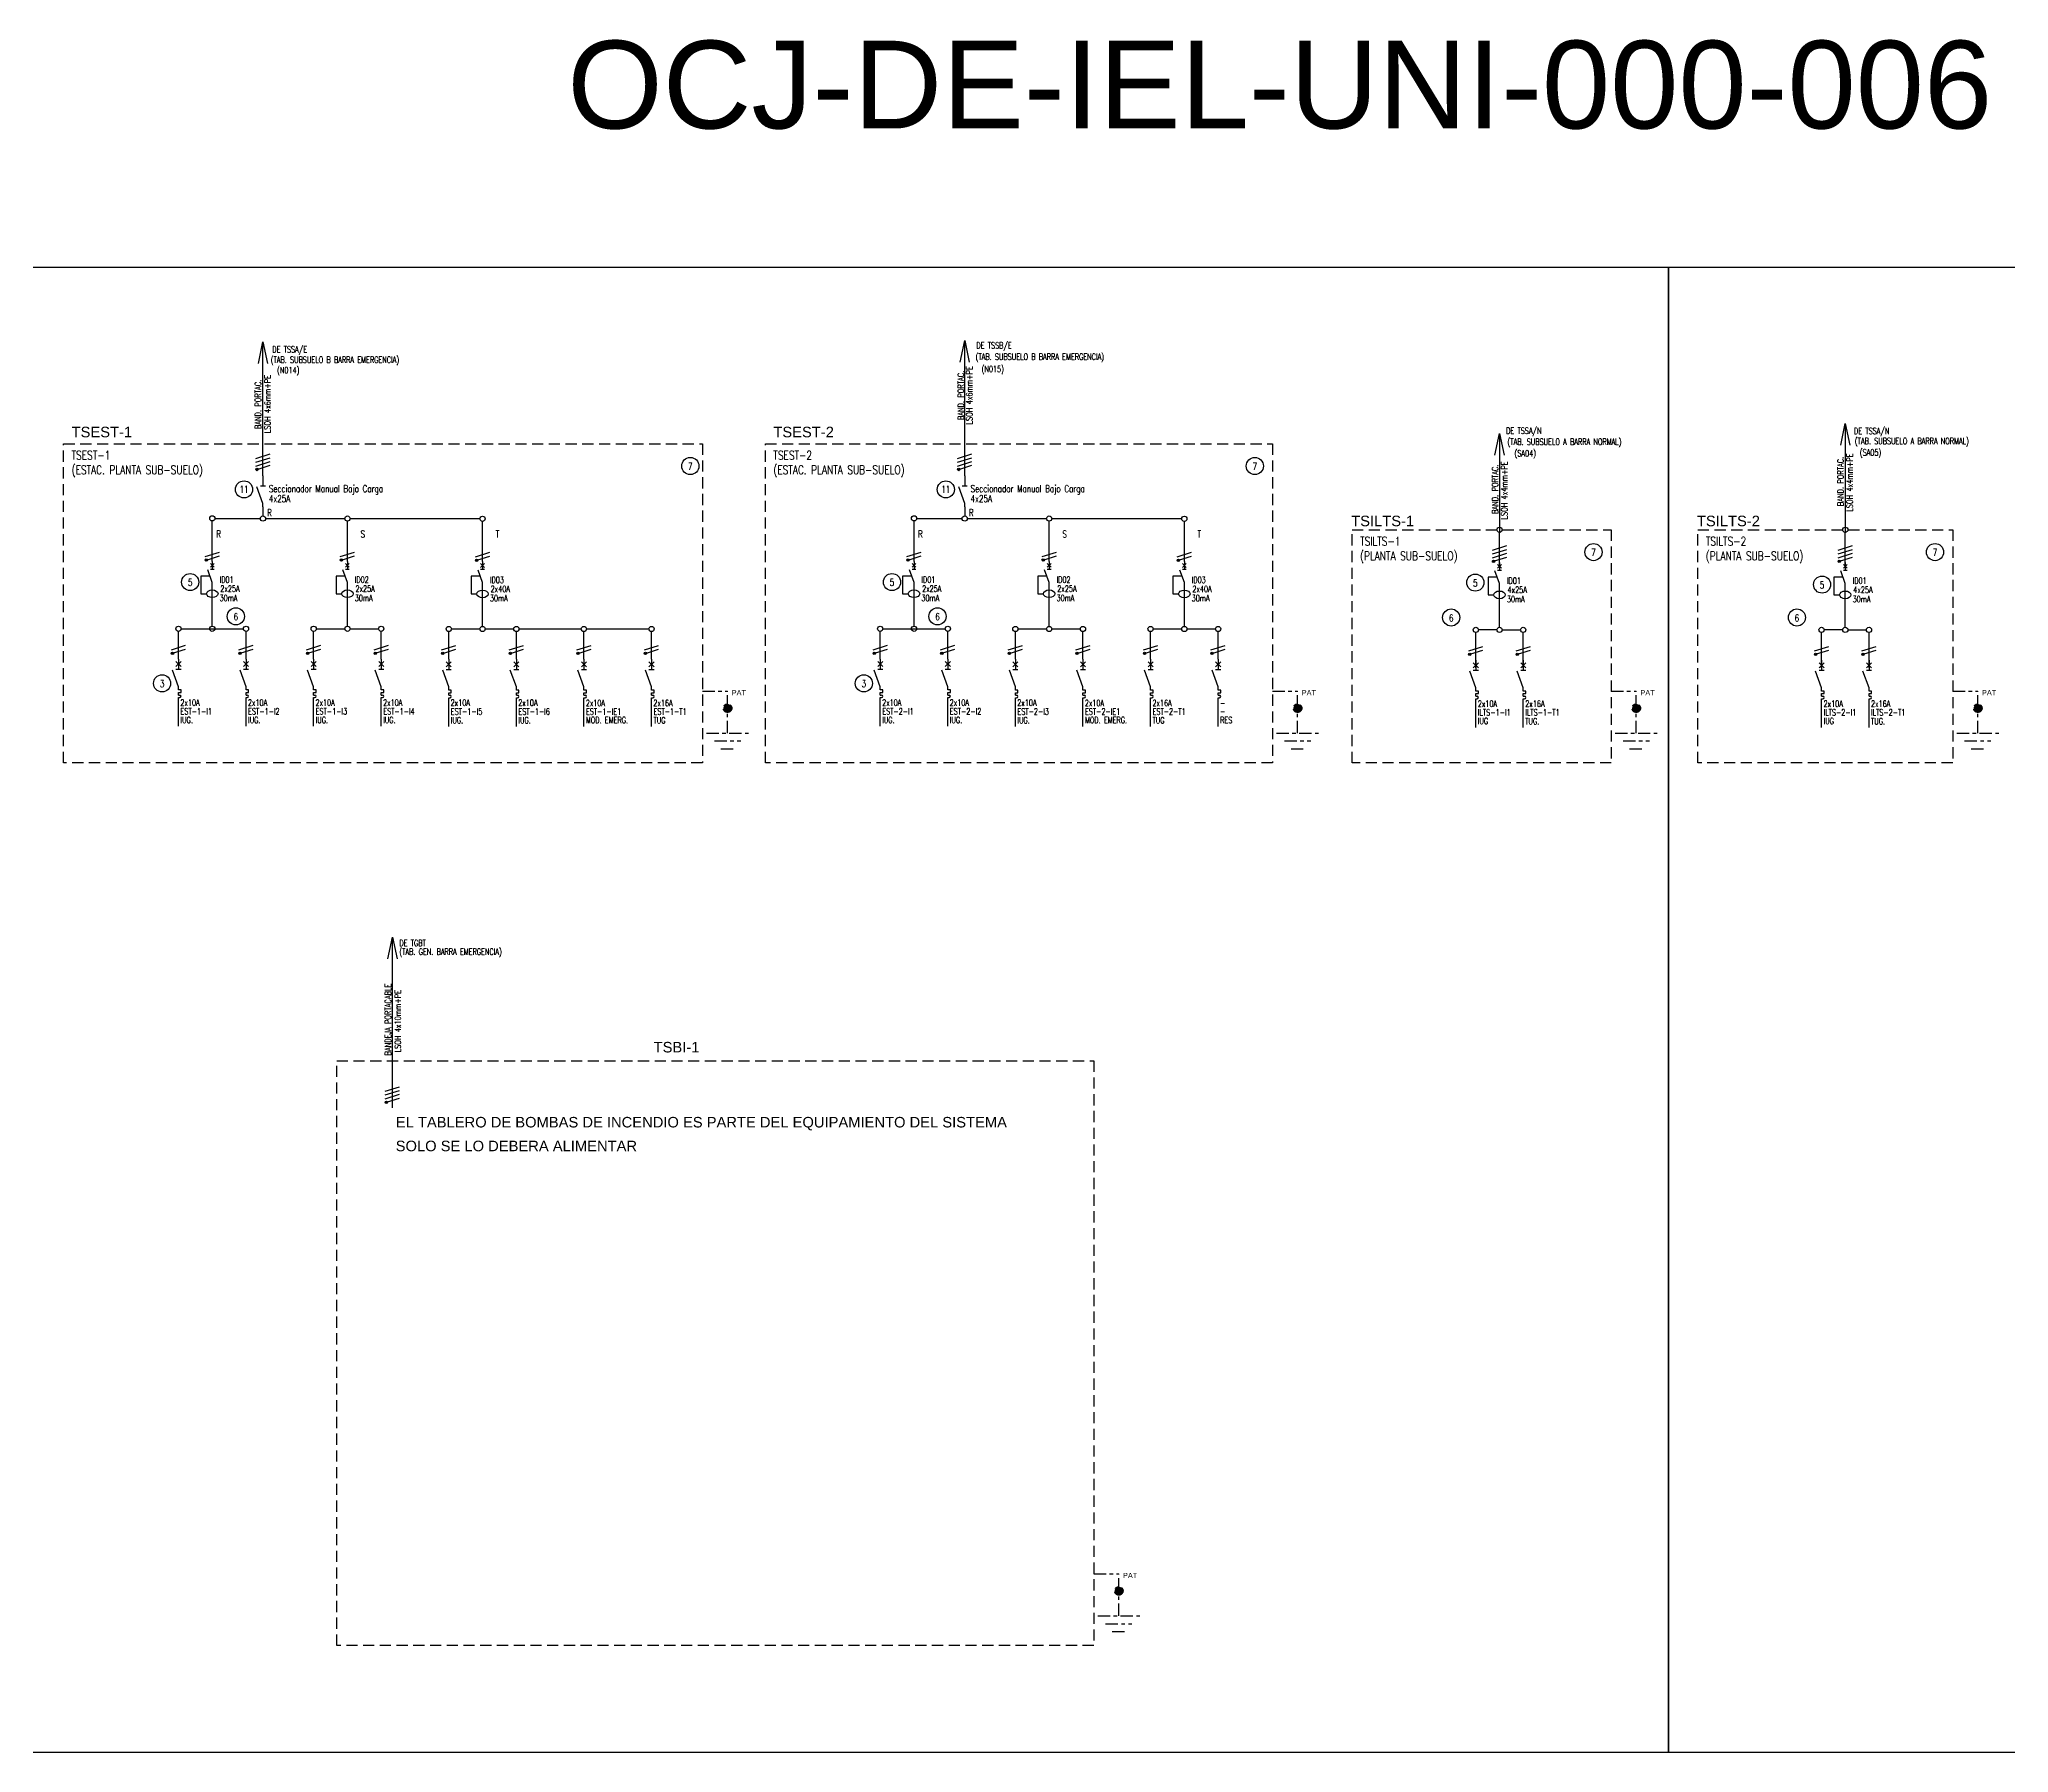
# Model space of a CAD drawing. Extents: x 2998 to 3854, y 1175 to 1727.
# Drawn here: x 3668.9 to 3725, y 1257.4 to 1306.2 of the extents above; entities that cross this region are included whole.
import ezdxf
from ezdxf.enums import TextEntityAlignment as Align

# ---------------------------------------------------------------- set-up
doc = ezdxf.new("R2010")
doc.units = 0
doc.linetypes.add('OCJ-ESQUEMAS UNIFILARES-CORREGIDOS IDO-REV.br$0$DASHED', pattern=[19.05, 12.7, -6.35])
doc.linetypes.add('OCJ-ESQUEMAS UNIFILARES-CORREGIDOS IDO-REV.br$0$EJE_5', pattern=[7.1, 5, -1, 0.1, -1])
for name, color, linetype in [('OCJ-ESQUEMAS UNIFILARES-CORREGIDOS IDO-REV.br$0$00-IE-CABLES', 10, 'Continuous'), ('OCJ-ESQUEMAS UNIFILARES-CORREGIDOS IDO-REV.br$0$01-ELE-APARATOS', 170, 'Continuous'), ('OCJ-ESQUEMAS UNIFILARES-CORREGIDOS IDO-REV.br$0$ELECTRIC', 4, 'Continuous'), ('OCJ-ESQUEMAS UNIFILARES-CORREGIDOS IDO-REV.br$0$NOMBRE DE PLANOS', 6, 'Continuous'), ('OCJ-ESQUEMAS UNIFILARES-CORREGIDOS IDO-REV.br$0$PAT', 80, 'Continuous'), ('OCJ-ESQUEMAS UNIFILARES-CORREGIDOS IDO-REV.br$0$TEXTO', 7, 'Continuous')]:
    doc.layers.add(name, color=color, linetype=linetype)
doc.styles.add('OCJ-ESQUEMAS UNIFILARES-CORREGIDOS IDO-REV.br$0$ARIAL', font='arial.ttf', dxfattribs={"height": 0.2})
doc.styles.add('OCJ-ESQUEMAS UNIFILARES-CORREGIDOS IDO-REV.br$0$Electricidad', font='ROMANS.SHX', dxfattribs={"width": 0.75, "height": 0.175})
doc.styles.add('OCJ-ESQUEMAS UNIFILARES-CORREGIDOS IDO-REV.br$0$Standard', font='arial.ttf')

# ---------------------------------------------------------------- blocks, each defined once
blk = doc.blocks.new('OCJ-ESQUEMAS UNIFILARES-CORREGIDOS IDO-REV.br$0$Unif-Interruptor-Term')
for p, q in [((0, -1.013), (0.045, -1.013)), ((0, -1.103), (0.045, -1.103))]:
    blk.add_line(p, q)
for points in [[(-0.09, 0.177), (0.09, -0.003)], [(-0.09, -0.003), (0.09, 0.177)], [(0, 0.267), (0, -0.093)], [(0, -0.72), (-0.215, -0.128)], [(-0.09, -0.093), (0.09, -0.093)], [(0, -0.833), (0, -0.72)], [(0, -0.923), (0.09, -0.923), (0.09, -0.833), (0, -0.833)], [(0, -1.013), (0, -0.923)], [(0, -1.215), (0, -1.103)]]:
    blk.add_lwpolyline(points)
blk.add_arc((0.045, -1.058), 0.045, 270, 90)
blk = doc.blocks.new('OCJ-ESQUEMAS UNIFILARES-CORREGIDOS IDO-REV.br$0$Unif-Interruptor-Dif')
for points in [[(-0.068, 0.11), (0.068, -0.025)], [(-0.068, -0.025), (0.068, 0.11)], [(0, 0.177), (0, -0.093)], [(-0.081, -0.343), (-0.405, -0.343), (-0.405, -0.97), (-0.202, -0.97)], [(0, -0.565), (-0.162, -0.121)], [(-0.068, -0.093), (0.068, -0.093)], [(0, -1.308), (0, -0.565)]]:
    blk.add_lwpolyline(points)
blk.add_ellipse((0, -0.97), major_axis=(0.203, 0), ratio=0.670814)
blk = doc.blocks.new('OCJ-ESQUEMAS UNIFILARES-CORREGIDOS IDO-REV.br$0$A$C7AFF483F')
for points in [[(0, 0.09), (-0.172, 0.564)], [(-0.072, 0.592), (0.072, 0.592)], [(0, 0.88), (0, 0.592)], [(0, 0), (0, 0.09)]]:
    blk.add_lwpolyline(points)

msp = doc.modelspace()

# ---------------------------------------------------------------- hatches: boundary and pattern name
at = {"layer": 'OCJ-ESQUEMAS UNIFILARES-CORREGIDOS IDO-REV.br$0$00-IE-CABLES'}
for points in [[(3675.084, 1293.96, 1), (3675.138, 1294, 1)], [(3695.058, 1293.96, 1), (3695.113, 1294, 1)], [(3673.641, 1291.382, 1), (3673.696, 1291.421, 1)], [(3677.488, 1291.382, 1), (3677.542, 1291.421, 1)], [(3681.335, 1291.376, 1), (3681.389, 1291.416, 1)], [(3693.616, 1291.382, 1), (3693.67, 1291.421, 1)], [(3697.462, 1291.382, 1), (3697.517, 1291.421, 1)], [(3701.309, 1291.376, 1), (3701.364, 1291.416, 1)], [(3710.281, 1291.349, 1), (3710.336, 1291.389, 1)], [(3720.122, 1291.349, 1), (3720.177, 1291.389, 1)], [(3672.679, 1288.729, 1), (3672.734, 1288.769, 1)], [(3674.603, 1288.729, 1), (3674.657, 1288.769, 1)], [(3676.526, 1288.729, 1), (3676.581, 1288.769, 1)], [(3678.449, 1288.729, 1), (3678.504, 1288.769, 1)], [(3680.373, 1288.724, 1), (3680.427, 1288.764, 1)], [(3682.296, 1288.724, 1), (3682.351, 1288.764, 1)], [(3684.22, 1288.724, 1), (3684.274, 1288.764, 1)], [(3686.143, 1288.724, 1), (3686.198, 1288.764, 1)], [(3692.654, 1288.729, 1), (3692.708, 1288.769, 1)], [(3694.577, 1288.729, 1), (3694.632, 1288.769, 1)], [(3696.501, 1288.724, 1), (3696.555, 1288.764, 1)], [(3698.424, 1288.724, 1), (3698.479, 1288.764, 1)], [(3700.348, 1288.724, 1), (3700.402, 1288.764, 1)], [(3702.271, 1288.724, 1), (3702.326, 1288.764, 1)], [(3709.606, 1288.697, 1), (3709.661, 1288.737, 1)], [(3710.956, 1288.697, 1), (3711.011, 1288.737, 1)], [(3719.447, 1288.697, 1), (3719.502, 1288.737, 1)], [(3720.797, 1288.697, 1), (3720.852, 1288.737, 1)], [(3678.768, 1275.945, 1), (3678.823, 1275.985, 1)]]:
    msp.add_hatch(color=256, dxfattribs=at).paths.add_polyline_path(points)
at = {"layer": 'OCJ-ESQUEMAS UNIFILARES-CORREGIDOS IDO-REV.br$0$PAT', "linetype": 'OCJ-ESQUEMAS UNIFILARES-CORREGIDOS IDO-REV.br$0$EJE_5', "ltscale": 0.07}
h = msp.add_hatch(color=256, dxfattribs=at)
h.paths.add_polyline_path([(3688.626, 1287.184), (3688.386, 1287.184, -1)])
h.paths.add_polyline_path([(3688.386, 1287.184), (3688.506, 1287.184), (3688.506, 1287.064, -0.414214)])
h.paths.add_polyline_path([(3688.506, 1287.184), (3688.626, 1287.184, -0.414214), (3688.506, 1287.064)])
h = msp.add_hatch(color=256, dxfattribs=at)
h.paths.add_polyline_path([(3704.851, 1287.184), (3704.611, 1287.184, -1)])
h.paths.add_polyline_path([(3704.611, 1287.184), (3704.731, 1287.184), (3704.731, 1287.064, -0.414214)])
h.paths.add_polyline_path([(3704.731, 1287.184), (3704.851, 1287.184, -0.414214), (3704.731, 1287.064)])
h = msp.add_hatch(color=256, dxfattribs=at)
h.paths.add_polyline_path([(3714.491, 1287.184), (3714.251, 1287.184, -1)])
h.paths.add_polyline_path([(3714.251, 1287.184), (3714.371, 1287.184), (3714.371, 1287.064, -0.414214)])
h.paths.add_polyline_path([(3714.371, 1287.184), (3714.491, 1287.184, -0.414214), (3714.371, 1287.064)])
h = msp.add_hatch(color=256, dxfattribs=at)
h.paths.add_polyline_path([(3724.213, 1287.184), (3723.973, 1287.184, -1)])
h.paths.add_polyline_path([(3723.973, 1287.184), (3724.093, 1287.184), (3724.093, 1287.064, -0.414214)])
h.paths.add_polyline_path([(3724.093, 1287.184), (3724.213, 1287.184, -0.414214), (3724.093, 1287.064)])
h = msp.add_hatch(color=256, dxfattribs=at)
h.paths.add_polyline_path([(3699.763, 1262.051), (3699.523, 1262.051, -1)])
h.paths.add_polyline_path([(3699.523, 1262.051), (3699.643, 1262.051), (3699.643, 1261.931, -0.414214)])
h.paths.add_polyline_path([(3699.643, 1262.051), (3699.763, 1262.051, -0.414214), (3699.643, 1261.931)])

# ---------------------------------------------------------------- linework, layer by layer
at = {"layer": 'OCJ-ESQUEMAS UNIFILARES-CORREGIDOS IDO-REV.br$0$00-IE-CABLES'}
for p, q in [((3675.282, 1293.798), (3675.282, 1297.616)), ((3695.257, 1293.798), (3695.257, 1297.653)), ((3710.48, 1295.005), (3710.48, 1292.175)), ((3720.321, 1295.291), (3720.321, 1292.175)), ((3673.914, 1292.588), (3675.208, 1292.588)), ((3675.282, 1292.918), (3675.282, 1292.657)), ((3675.356, 1292.582), (3677.612, 1292.582)), ((3677.76, 1292.582), (3681.459, 1292.581)), ((3693.888, 1292.588), (3695.183, 1292.588)), ((3695.257, 1292.918), (3695.257, 1292.657)), ((3695.331, 1292.582), (3697.587, 1292.582)), ((3697.735, 1292.582), (3701.434, 1292.581)), ((3673.84, 1291.361), (3673.84, 1292.514)), ((3677.686, 1291.361), (3677.686, 1292.508)), ((3681.533, 1291.356), (3681.533, 1292.503)), ((3693.814, 1291.361), (3693.814, 1292.514)), ((3697.661, 1291.361), (3697.661, 1292.508)), ((3701.508, 1291.356), (3701.508, 1292.503)), ((3710.48, 1291.187), (3710.48, 1292.189)), ((3720.321, 1291.187), (3720.321, 1292.189)), ((3673.84, 1289.519), (3673.84, 1290.321)), ((3677.686, 1289.519), (3677.686, 1290.321)), ((3681.533, 1289.514), (3681.533, 1290.316)), ((3693.814, 1289.519), (3693.814, 1290.321)), ((3697.661, 1289.519), (3697.661, 1290.321)), ((3701.508, 1289.514), (3701.508, 1290.316)), ((3710.48, 1289.486), (3710.48, 1290.288)), ((3720.321, 1289.486), (3720.321, 1290.288)), ((3672.878, 1288.583), (3672.878, 1289.371)), ((3672.952, 1289.445), (3674.727, 1289.445)), ((3674.801, 1288.583), (3674.801, 1289.371)), ((3676.725, 1288.583), (3676.725, 1289.371)), ((3676.799, 1289.445), (3677.612, 1289.445)), ((3677.76, 1289.445), (3678.574, 1289.445)), ((3678.648, 1288.583), (3678.648, 1289.371)), ((3680.571, 1288.578), (3680.571, 1289.366)), ((3680.646, 1289.44), (3681.459, 1289.44)), ((3681.607, 1289.44), (3682.421, 1289.44)), ((3682.495, 1288.578), (3682.495, 1289.366)), ((3682.569, 1289.44), (3684.344, 1289.44)), ((3684.418, 1288.578), (3684.418, 1289.366)), ((3684.492, 1289.44), (3686.268, 1289.44)), ((3686.342, 1288.578), (3686.342, 1289.366)), ((3692.852, 1288.583), (3692.852, 1289.371)), ((3692.927, 1289.445), (3694.702, 1289.445)), ((3694.776, 1288.583), (3694.776, 1289.371)), ((3696.699, 1288.578), (3696.699, 1289.366)), ((3696.773, 1289.44), (3697.587, 1289.44)), ((3697.735, 1289.44), (3698.549, 1289.44)), ((3698.623, 1288.578), (3698.623, 1289.366)), ((3700.546, 1288.578), (3700.546, 1289.366)), ((3700.62, 1289.44), (3701.434, 1289.44)), ((3701.582, 1289.44), (3702.395, 1289.44)), ((3702.47, 1288.578), (3702.47, 1289.366)), ((3709.805, 1288.336), (3709.805, 1289.338)), ((3710.405, 1289.412), (3709.879, 1289.412)), ((3710.554, 1289.412), (3711.08, 1289.412)), ((3711.155, 1288.336), (3711.155, 1289.338)), ((3719.646, 1288.336), (3719.646, 1289.338)), ((3720.247, 1289.412), (3719.72, 1289.412)), ((3720.395, 1289.412), (3720.922, 1289.412)), ((3720.996, 1288.336), (3720.996, 1289.338)), ((3672.878, 1286.668), (3672.878, 1287.47)), ((3674.801, 1286.668), (3674.801, 1287.47)), ((3676.725, 1286.668), (3676.725, 1287.47)), ((3678.648, 1286.668), (3678.648, 1287.47)), ((3680.571, 1286.663), (3680.571, 1287.465)), ((3682.495, 1286.663), (3682.495, 1287.465)), ((3684.418, 1286.663), (3684.418, 1287.465)), ((3686.342, 1286.663), (3686.342, 1287.465)), ((3692.852, 1286.668), (3692.852, 1287.47)), ((3694.776, 1286.668), (3694.776, 1287.47)), ((3696.699, 1286.663), (3696.699, 1287.465)), ((3698.623, 1286.663), (3698.623, 1287.465)), ((3700.546, 1286.663), (3700.546, 1287.465)), ((3702.47, 1286.663), (3702.47, 1287.465)), ((3709.805, 1286.636), (3709.805, 1287.438)), ((3711.155, 1286.636), (3711.155, 1287.438)), ((3719.646, 1286.636), (3719.646, 1287.438)), ((3720.996, 1286.636), (3720.996, 1287.438)), ((3678.967, 1275.805), (3678.967, 1280.662))]:
    msp.add_line(p, q, dxfattribs=at)
for points in [[(3675.151, 1296.998), (3675.282, 1297.616), (3675.413, 1296.998)], [(3695.126, 1297.035), (3695.257, 1297.653), (3695.388, 1297.035)], [(3710.349, 1294.387), (3710.48, 1295.005), (3710.61, 1294.387)], [(3720.19, 1294.673), (3720.321, 1295.291), (3720.451, 1294.673)], [(3675.079, 1294.294), (3675.486, 1294.423)], [(3675.079, 1294.186), (3675.486, 1294.315)], [(3695.053, 1294.294), (3695.46, 1294.423)], [(3695.053, 1294.186), (3695.46, 1294.315)], [(3675.079, 1294.078), (3675.486, 1294.207)], [(3675.143, 1293.99), (3675.486, 1294.099)], [(3695.053, 1294.078), (3695.46, 1294.207)], [(3695.118, 1293.99), (3695.46, 1294.099)], [(3673.636, 1291.499), (3674.043, 1291.628)], [(3673.7, 1291.412), (3674.043, 1291.52)], [(3677.483, 1291.499), (3677.89, 1291.628)], [(3677.547, 1291.412), (3677.89, 1291.52)], [(3681.33, 1291.494), (3681.737, 1291.623)], [(3681.394, 1291.406), (3681.737, 1291.515)], [(3693.611, 1291.499), (3694.018, 1291.628)], [(3693.675, 1291.412), (3694.018, 1291.52)], [(3697.458, 1291.499), (3697.865, 1291.628)], [(3697.522, 1291.412), (3697.865, 1291.52)], [(3701.304, 1291.494), (3701.711, 1291.623)], [(3701.369, 1291.406), (3701.711, 1291.515)], [(3710.276, 1291.683), (3710.683, 1291.812)], [(3710.276, 1291.575), (3710.683, 1291.704)], [(3710.276, 1291.467), (3710.683, 1291.596)], [(3710.34, 1291.379), (3710.683, 1291.488)], [(3720.117, 1291.683), (3720.524, 1291.812)], [(3720.117, 1291.575), (3720.524, 1291.704)], [(3720.117, 1291.467), (3720.524, 1291.596)], [(3720.181, 1291.379), (3720.524, 1291.488)], [(3672.674, 1288.847), (3673.081, 1288.976)], [(3672.739, 1288.759), (3673.081, 1288.868)], [(3674.598, 1288.847), (3675.005, 1288.976)], [(3674.662, 1288.759), (3675.005, 1288.868)], [(3676.521, 1288.847), (3676.928, 1288.976)], [(3676.586, 1288.759), (3676.928, 1288.868)], [(3678.445, 1288.847), (3678.852, 1288.976)], [(3678.509, 1288.759), (3678.852, 1288.868)], [(3680.368, 1288.842), (3680.775, 1288.971)], [(3680.432, 1288.754), (3680.775, 1288.863)], [(3682.291, 1288.842), (3682.698, 1288.971)], [(3682.356, 1288.754), (3682.698, 1288.863)], [(3684.215, 1288.842), (3684.622, 1288.971)], [(3684.279, 1288.754), (3684.622, 1288.863)], [(3686.138, 1288.842), (3686.545, 1288.971)], [(3686.203, 1288.754), (3686.545, 1288.863)], [(3692.649, 1288.847), (3693.056, 1288.976)], [(3692.713, 1288.759), (3693.056, 1288.868)], [(3694.572, 1288.847), (3694.979, 1288.976)], [(3694.637, 1288.759), (3694.979, 1288.868)], [(3696.496, 1288.842), (3696.903, 1288.971)], [(3696.56, 1288.754), (3696.903, 1288.863)], [(3698.419, 1288.842), (3698.826, 1288.971)], [(3698.484, 1288.754), (3698.826, 1288.863)], [(3700.343, 1288.842), (3700.75, 1288.971)], [(3700.407, 1288.754), (3700.75, 1288.863)], [(3702.266, 1288.842), (3702.673, 1288.971)], [(3702.33, 1288.754), (3702.673, 1288.863)], [(3709.601, 1288.815), (3710.008, 1288.943)], [(3709.665, 1288.727), (3710.008, 1288.835)], [(3710.951, 1288.815), (3711.358, 1288.943)], [(3711.015, 1288.727), (3711.358, 1288.835)], [(3719.442, 1288.815), (3719.849, 1288.943)], [(3719.506, 1288.727), (3719.849, 1288.835)], [(3720.792, 1288.815), (3721.199, 1288.943)], [(3720.856, 1288.727), (3721.199, 1288.835)], [(3678.836, 1280.044), (3678.967, 1280.662), (3679.098, 1280.044)], [(3678.763, 1276.279), (3679.17, 1276.407)], [(3678.763, 1276.171), (3679.17, 1276.299)], [(3678.763, 1276.063), (3679.17, 1276.191)], [(3678.828, 1275.975), (3679.17, 1276.083)]]:
    msp.add_lwpolyline(points, dxfattribs=at)
for centre, radius in [((3675.111, 1293.98), 0.0338), ((3695.086, 1293.98), 0.0338), ((3673.84, 1292.588), 0.0741), ((3675.282, 1292.582), 0.0741), ((3677.686, 1292.582), 0.0741), ((3681.533, 1292.577), 0.0741), ((3693.814, 1292.588), 0.0741), ((3695.257, 1292.582), 0.0741), ((3697.661, 1292.582), 0.0741), ((3701.508, 1292.577), 0.0741), ((3673.668, 1291.401), 0.0338), ((3677.515, 1291.401), 0.0338), ((3681.362, 1291.396), 0.0338), ((3693.643, 1291.401), 0.0338), ((3697.49, 1291.401), 0.0338), ((3701.337, 1291.396), 0.0338), ((3710.308, 1291.369), 0.0338), ((3720.149, 1291.369), 0.0338), ((3672.878, 1289.445), 0.0741), ((3672.878, 1289.445), 0.0741), ((3673.84, 1289.445), 0.0741), ((3673.84, 1289.445), 0.0741), ((3674.801, 1289.445), 0.0741), ((3676.725, 1289.445), 0.0741), ((3677.686, 1289.445), 0.0741), ((3678.648, 1289.445), 0.0741), ((3680.571, 1289.44), 0.0741), ((3681.533, 1289.44), 0.0741), ((3682.495, 1289.44), 0.0741), ((3684.418, 1289.44), 0.0741), ((3686.342, 1289.44), 0.0741), ((3692.852, 1289.445), 0.0741), ((3692.852, 1289.445), 0.0741), ((3693.814, 1289.445), 0.0741), ((3693.814, 1289.445), 0.0741), ((3694.776, 1289.445), 0.0741), ((3696.699, 1289.44), 0.0741), ((3697.661, 1289.44), 0.0741), ((3698.623, 1289.44), 0.0741), ((3700.546, 1289.44), 0.0741), ((3701.508, 1289.44), 0.0741), ((3702.47, 1289.44), 0.0741), ((3709.805, 1289.412), 0.0741), ((3710.48, 1289.412), 0.0741), ((3711.155, 1289.412), 0.0741), ((3719.646, 1289.412), 0.0741), ((3720.321, 1289.412), 0.0741), ((3720.996, 1289.412), 0.0741), ((3672.707, 1288.749), 0.0338), ((3674.63, 1288.749), 0.0338), ((3676.553, 1288.749), 0.0338), ((3678.477, 1288.749), 0.0338), ((3680.4, 1288.744), 0.0338), ((3682.324, 1288.744), 0.0338), ((3684.247, 1288.744), 0.0338), ((3686.17, 1288.744), 0.0338), ((3692.681, 1288.749), 0.0338), ((3694.605, 1288.749), 0.0338), ((3696.528, 1288.744), 0.0338), ((3698.451, 1288.744), 0.0338), ((3700.375, 1288.744), 0.0338), ((3702.298, 1288.744), 0.0338), ((3709.633, 1288.717), 0.0338), ((3710.983, 1288.717), 0.0338), ((3719.474, 1288.717), 0.0338), ((3720.824, 1288.717), 0.0338), ((3678.795, 1275.965), 0.0338)]:
    msp.add_circle(centre, radius, dxfattribs=at)
at = {"layer": 'OCJ-ESQUEMAS UNIFILARES-CORREGIDOS IDO-REV.br$0$ELECTRIC', "linetype": 'OCJ-ESQUEMAS UNIFILARES-CORREGIDOS IDO-REV.br$0$DASHED', "ltscale": 0.025}
for points in [[(3669.607, 1294.713), (3687.792, 1294.713), (3687.792, 1285.628), (3669.607, 1285.628)], [(3689.582, 1294.713), (3704.017, 1294.713), (3704.017, 1285.628), (3689.582, 1285.628)], [(3706.282, 1292.263), (3713.657, 1292.263), (3713.657, 1285.628), (3706.282, 1285.628)], [(3716.123, 1292.263), (3723.379, 1292.263), (3723.379, 1285.628), (3716.123, 1285.628)], [(3677.383, 1277.145), (3698.929, 1277.145), (3698.929, 1260.495), (3677.383, 1260.495)]]:
    msp.add_lwpolyline(points, close=True, dxfattribs=at)
at = {"layer": 'OCJ-ESQUEMAS UNIFILARES-CORREGIDOS IDO-REV.br$0$NOMBRE DE PLANOS'}
for points in [[(3668.23, 1299.742), (3715.287, 1299.742), (3715.287, 1257.446), (3668.23, 1257.446)], [(3715.287, 1299.742), (3762.344, 1299.742), (3762.344, 1257.446), (3715.287, 1257.446)]]:
    msp.add_lwpolyline(points, close=True, dxfattribs=at)
at = {"layer": 'OCJ-ESQUEMAS UNIFILARES-CORREGIDOS IDO-REV.br$0$PAT', "linetype": 'OCJ-ESQUEMAS UNIFILARES-CORREGIDOS IDO-REV.br$0$EJE_5', "ltscale": 0.07}
for p, q in [((3687.792, 1287.671), (3688.506, 1287.671)), ((3688.506, 1287.201), (3688.506, 1287.671)), ((3704.017, 1287.671), (3704.731, 1287.671)), ((3704.731, 1287.201), (3704.731, 1287.671)), ((3713.657, 1287.671), (3714.371, 1287.671)), ((3714.371, 1287.201), (3714.371, 1287.671)), ((3723.379, 1287.671), (3724.093, 1287.671)), ((3724.093, 1287.201), (3724.093, 1287.671)), ((3688.506, 1286.476), (3688.506, 1287.184)), ((3704.731, 1286.476), (3704.731, 1287.184)), ((3714.371, 1286.476), (3714.371, 1287.184)), ((3724.093, 1286.476), (3724.093, 1287.184)), ((3687.906, 1286.476), (3689.106, 1286.476)), ((3704.131, 1286.476), (3705.331, 1286.476)), ((3713.771, 1286.476), (3714.971, 1286.476)), ((3723.493, 1286.476), (3724.693, 1286.476)), ((3688.131, 1286.251), (3688.881, 1286.251)), ((3688.318, 1286.026), (3688.693, 1286.026)), ((3704.356, 1286.251), (3705.106, 1286.251)), ((3704.544, 1286.026), (3704.919, 1286.026)), ((3713.996, 1286.251), (3714.746, 1286.251)), ((3714.183, 1286.026), (3714.558, 1286.026)), ((3723.718, 1286.251), (3724.468, 1286.251)), ((3723.906, 1286.026), (3724.281, 1286.026)), ((3698.929, 1262.537), (3699.643, 1262.537)), ((3699.643, 1262.067), (3699.643, 1262.537)), ((3699.643, 1261.342), (3699.643, 1262.051)), ((3699.043, 1261.342), (3700.243, 1261.342)), ((3699.268, 1261.117), (3700.018, 1261.117)), ((3699.456, 1260.892), (3699.831, 1260.892))]:
    msp.add_line(p, q, dxfattribs=at)
for centre in [(3688.506, 1287.184), (3688.506, 1287.184), (3704.731, 1287.184), (3704.731, 1287.184), (3714.371, 1287.184), (3714.371, 1287.184), (3724.093, 1287.184), (3724.093, 1287.184), (3699.643, 1262.051), (3699.643, 1262.051)]:
    msp.add_circle(centre, 0.12, dxfattribs=at)
at = {"layer": 'OCJ-ESQUEMAS UNIFILARES-CORREGIDOS IDO-REV.br$0$TEXTO'}
for centre, radius in [((3687.446, 1294.079), 0.244), ((3703.514, 1294.079), 0.244), ((3674.744, 1293.413), 0.244), ((3694.719, 1293.413), 0.244), ((3710.48, 1292.263), 0.0741), ((3720.321, 1292.263), 0.0741), ((3713.153, 1291.628), 0.244), ((3722.876, 1291.628), 0.244), ((3673.211, 1290.774), 0.244), ((3693.186, 1290.774), 0.244), ((3709.79, 1290.76), 0.244), ((3719.66, 1290.703), 0.244), ((3674.509, 1289.798), 0.244), ((3694.483, 1289.798), 0.244), ((3709.103, 1289.765), 0.244), ((3718.944, 1289.765), 0.244), ((3672.411, 1287.89), 0.244), ((3692.386, 1287.89), 0.244)]:
    msp.add_circle(centre, radius, dxfattribs=at)

# ---------------------------------------------------------------- block references
at = {"layer": 'OCJ-ESQUEMAS UNIFILARES-CORREGIDOS IDO-REV.br$0$01-ELE-APARATOS'}
for p in [(3675.282, 1292.918), (3695.257, 1292.918)]:
    msp.add_blockref('OCJ-ESQUEMAS UNIFILARES-CORREGIDOS IDO-REV.br$0$A$C7AFF483F', p, dxfattribs=at)
at = {"layer": 'OCJ-ESQUEMAS UNIFILARES-CORREGIDOS IDO-REV.br$0$01-ELE-APARATOS', "xscale": 0.7999999999999545, "yscale": 0.7999999999999545, "zscale": 0.7999999999999545}
for name, p in [('OCJ-ESQUEMAS UNIFILARES-CORREGIDOS IDO-REV.br$0$Unif-Interruptor-Dif', (3673.84, 1291.219)), ('OCJ-ESQUEMAS UNIFILARES-CORREGIDOS IDO-REV.br$0$Unif-Interruptor-Dif', (3677.686, 1291.219)), ('OCJ-ESQUEMAS UNIFILARES-CORREGIDOS IDO-REV.br$0$Unif-Interruptor-Dif', (3681.533, 1291.214)), ('OCJ-ESQUEMAS UNIFILARES-CORREGIDOS IDO-REV.br$0$Unif-Interruptor-Dif', (3693.814, 1291.219)), ('OCJ-ESQUEMAS UNIFILARES-CORREGIDOS IDO-REV.br$0$Unif-Interruptor-Dif', (3697.661, 1291.219)), ('OCJ-ESQUEMAS UNIFILARES-CORREGIDOS IDO-REV.br$0$Unif-Interruptor-Dif', (3701.508, 1291.214)), ('OCJ-ESQUEMAS UNIFILARES-CORREGIDOS IDO-REV.br$0$Unif-Interruptor-Dif', (3710.48, 1291.187)), ('OCJ-ESQUEMAS UNIFILARES-CORREGIDOS IDO-REV.br$0$Unif-Interruptor-Dif', (3720.321, 1291.187)), ('OCJ-ESQUEMAS UNIFILARES-CORREGIDOS IDO-REV.br$0$Unif-Interruptor-Term', (3672.878, 1288.369)), ('OCJ-ESQUEMAS UNIFILARES-CORREGIDOS IDO-REV.br$0$Unif-Interruptor-Term', (3674.801, 1288.369)), ('OCJ-ESQUEMAS UNIFILARES-CORREGIDOS IDO-REV.br$0$Unif-Interruptor-Term', (3676.725, 1288.369)), ('OCJ-ESQUEMAS UNIFILARES-CORREGIDOS IDO-REV.br$0$Unif-Interruptor-Term', (3678.648, 1288.369)), ('OCJ-ESQUEMAS UNIFILARES-CORREGIDOS IDO-REV.br$0$Unif-Interruptor-Term', (3680.571, 1288.364)), ('OCJ-ESQUEMAS UNIFILARES-CORREGIDOS IDO-REV.br$0$Unif-Interruptor-Term', (3682.495, 1288.364)), ('OCJ-ESQUEMAS UNIFILARES-CORREGIDOS IDO-REV.br$0$Unif-Interruptor-Term', (3684.418, 1288.364)), ('OCJ-ESQUEMAS UNIFILARES-CORREGIDOS IDO-REV.br$0$Unif-Interruptor-Term', (3686.342, 1288.364)), ('OCJ-ESQUEMAS UNIFILARES-CORREGIDOS IDO-REV.br$0$Unif-Interruptor-Term', (3692.852, 1288.369)), ('OCJ-ESQUEMAS UNIFILARES-CORREGIDOS IDO-REV.br$0$Unif-Interruptor-Term', (3694.776, 1288.369)), ('OCJ-ESQUEMAS UNIFILARES-CORREGIDOS IDO-REV.br$0$Unif-Interruptor-Term', (3696.699, 1288.364)), ('OCJ-ESQUEMAS UNIFILARES-CORREGIDOS IDO-REV.br$0$Unif-Interruptor-Term', (3698.623, 1288.364)), ('OCJ-ESQUEMAS UNIFILARES-CORREGIDOS IDO-REV.br$0$Unif-Interruptor-Term', (3700.546, 1288.364)), ('OCJ-ESQUEMAS UNIFILARES-CORREGIDOS IDO-REV.br$0$Unif-Interruptor-Term', (3702.47, 1288.364)), ('OCJ-ESQUEMAS UNIFILARES-CORREGIDOS IDO-REV.br$0$Unif-Interruptor-Term', (3709.805, 1288.336)), ('OCJ-ESQUEMAS UNIFILARES-CORREGIDOS IDO-REV.br$0$Unif-Interruptor-Term', (3711.155, 1288.336)), ('OCJ-ESQUEMAS UNIFILARES-CORREGIDOS IDO-REV.br$0$Unif-Interruptor-Term', (3719.646, 1288.336)), ('OCJ-ESQUEMAS UNIFILARES-CORREGIDOS IDO-REV.br$0$Unif-Interruptor-Term', (3720.996, 1288.336))]:
    msp.add_blockref(name, p, dxfattribs=at)

# ---------------------------------------------------------------- texts
at = {"layer": 'OCJ-ESQUEMAS UNIFILARES-CORREGIDOS IDO-REV.br$0$NOMBRE DE PLANOS', "insert": (3683.945, 1306.189), "char_height": 2.5, "attachment_point": 1, "style": 'OCJ-ESQUEMAS UNIFILARES-CORREGIDOS IDO-REV.br$0$Standard'}
msp.add_mtext_dynamic_manual_height_columns('OCJ-DE-IEL-UNI-000-006', width=92.70233, gutter_width=12.5, heights=[0], dxfattribs=at)
at = {"layer": 'OCJ-ESQUEMAS UNIFILARES-CORREGIDOS IDO-REV.br$0$TEXTO', "style": 'OCJ-ESQUEMAS UNIFILARES-CORREGIDOS IDO-REV.br$0$Electricidad', "width": 0.75}
for s, height, p in [('DE TSSB/E', 0.18, (3695.588, 1297.422)), ('(TAB. SUBSUELO B BARRA EMERGENCIA)', 0.18, (3675.503, 1297.013)), ('DE TSSA/E', 0.18, (3675.549, 1297.308)), ('(TAB. SUBSUELO B BARRA EMERGENCIA)', 0.18, (3695.566, 1297.099)), ('(N014)', 0.18, (3675.684, 1296.718)), ('(N015)', 0.18, (3695.737, 1296.751)), ('DE TSSA/N', 0.18, (3710.667, 1294.992)), ('(TAB. SUBSUELO A BARRA NORMAL)', 0.18, (3710.705, 1294.678)), ('DE TSSA/N', 0.18, (3720.569, 1294.986)), ('(TAB. SUBSUELO A BARRA NORMAL)', 0.18, (3720.593, 1294.699)), ('TSEST-1', 0.25, (3669.835, 1294.262)), ('TSEST-2', 0.25, (3689.81, 1294.262)), ('(SA04)', 0.18, (3710.906, 1294.351)), ('(SA05)', 0.18, (3720.734, 1294.374)), ('(ESTAC. PLANTA SUB-SUELO)', 0.25, (3669.835, 1293.845)), ('7', 0.2, (3687.382, 1293.969)), ('(ESTAC. PLANTA SUB-SUELO)', 0.25, (3689.81, 1293.845)), ('7', 0.2, (3703.45, 1293.969)), ('11', 0.2, (3674.616, 1293.319)), ('Seccionador Manual Bajo Carga', 0.2, (3675.45, 1293.338)), ('4x25A', 0.2, (3675.45, 1293.047)), ('11', 0.2, (3694.591, 1293.319)), ('Seccionador Manual Bajo Carga', 0.2, (3695.424, 1293.338)), ('4x25A', 0.2, (3695.424, 1293.047)), ('R', 0.2, (3675.4, 1292.651)), ('R', 0.2, (3695.375, 1292.651)), ('R', 0.2, (3673.951, 1292.045)), ('S', 0.2, (3678.061, 1292.045)), ('T', 0.2, (3681.907, 1292.04)), ('R', 0.2, (3693.926, 1292.045)), ('S', 0.2, (3698.035, 1292.045)), ('T', 0.2, (3701.882, 1292.04)), ('TSILTS-1', 0.25, (3706.51, 1291.812)), ('TSILTS-2', 0.25, (3716.351, 1291.812)), ('(PLANTA SUB-SUELO)', 0.25, (3706.51, 1291.395)), ('7', 0.2, (3713.089, 1291.518)), ('(PLANTA SUB-SUELO)', 0.25, (3716.351, 1291.395)), ('7', 0.2, (3722.812, 1291.518)), ('ID01', 0.18, (3674.048, 1290.753)), ('ID02', 0.18, (3677.895, 1290.753)), ('ID03', 0.18, (3681.742, 1290.748)), ('ID01', 0.18, (3694.023, 1290.753)), ('ID02', 0.18, (3697.87, 1290.753)), ('ID03', 0.18, (3701.717, 1290.748)), ('ID01', 0.18, (3710.689, 1290.721)), ('ID01', 0.18, (3720.53, 1290.721)), ('5', 0.2, (3673.147, 1290.664)), ('30mA', 0.18, (3674.048, 1290.232)), ('2x25A', 0.18, (3674.069, 1290.496)), ('30mA', 0.18, (3677.895, 1290.232)), ('2x25A', 0.18, (3677.916, 1290.496)), ('30mA', 0.18, (3681.742, 1290.227)), ('2x40A', 0.18, (3681.763, 1290.491)), ('5', 0.2, (3693.122, 1290.664)), ('30mA', 0.18, (3694.023, 1290.232)), ('2x25A', 0.18, (3694.044, 1290.496)), ('30mA', 0.18, (3697.87, 1290.232)), ('2x25A', 0.18, (3697.891, 1290.496)), ('30mA', 0.18, (3701.717, 1290.227)), ('2x40A', 0.18, (3701.737, 1290.491)), ('5', 0.2, (3709.726, 1290.65)), ('30mA', 0.18, (3710.689, 1290.199)), ('4x25A', 0.18, (3710.709, 1290.464)), ('5', 0.2, (3719.596, 1290.593)), ('30mA', 0.18, (3720.53, 1290.199)), ('4x25A', 0.18, (3720.55, 1290.464)), ('6', 0.2, (3674.445, 1289.688)), ('6', 0.2, (3694.419, 1289.688)), ('6', 0.2, (3709.039, 1289.655)), ('6', 0.2, (3718.88, 1289.655)), ('3', 0.2, (3672.347, 1287.78)), ('3', 0.2, (3692.322, 1287.78)), ('2x10A', 0.18, (3672.931, 1287.253)), ('EST-1-I1', 0.18, (3672.935, 1287.004)), ('2x10A', 0.18, (3674.854, 1287.253)), ('EST-1-I2', 0.18, (3674.858, 1287.004)), ('2x10A', 0.18, (3676.777, 1287.253)), ('EST-1-I3', 0.18, (3676.782, 1287.004)), ('2x10A', 0.18, (3678.701, 1287.253)), ('EST-1-I4', 0.18, (3678.705, 1287.004)), ('2x10A', 0.18, (3680.624, 1287.248)), ('EST-1-I5', 0.18, (3680.628, 1286.999)), ('2x10A', 0.18, (3682.548, 1287.248)), ('EST-1-I6', 0.18, (3682.552, 1286.999)), ('2x10A', 0.18, (3684.471, 1287.242)), ('EST-1-IE1', 0.18, (3684.475, 1286.999)), ('2x16A', 0.18, (3686.394, 1287.242)), ('EST-1-T1', 0.18, (3686.399, 1286.999)), ('2x10A', 0.18, (3692.905, 1287.253)), ('EST-2-I1', 0.18, (3692.909, 1287.004)), ('2x10A', 0.18, (3694.829, 1287.253)), ('EST-2-I2', 0.18, (3694.833, 1287.004)), ('2x10A', 0.18, (3696.752, 1287.248)), ('EST-2-I3', 0.18, (3696.756, 1286.999)), ('2x10A', 0.18, (3698.675, 1287.242)), ('EST-2-IE1', 0.18, (3698.68, 1286.999)), ('2x16A', 0.18, (3700.599, 1287.242)), ('EST-2-T1', 0.18, (3700.603, 1286.999)), ('-', 0.18, (3702.522, 1287.242)), ('-', 0.18, (3702.526, 1286.999)), ('2x10A', 0.18, (3709.862, 1287.22)), ('ILTS-1-I1', 0.18, (3709.862, 1286.972)), ('2x16A', 0.18, (3711.212, 1287.22)), ('ILTS-1-T1', 0.18, (3711.212, 1286.972)), ('2x10A', 0.18, (3719.703, 1287.22)), ('ILTS-2-I1', 0.18, (3719.703, 1286.972)), ('2x16A', 0.18, (3721.053, 1287.22)), ('ILTS-2-T1', 0.18, (3721.053, 1286.972)), ('IUG.', 0.18, (3672.935, 1286.756)), ('IUG.', 0.18, (3674.858, 1286.756)), ('IUG.', 0.18, (3676.782, 1286.756)), ('IUG.', 0.18, (3678.705, 1286.756)), ('IUG.', 0.18, (3680.628, 1286.751)), ('IUG.', 0.18, (3682.552, 1286.751)), ('MOD. EMERG.', 0.18, (3684.475, 1286.754)), ('TUG', 0.18, (3686.399, 1286.746)), ('IUG.', 0.18, (3692.909, 1286.756)), ('IUG.', 0.18, (3694.833, 1286.756)), ('IUG.', 0.18, (3696.756, 1286.751)), ('MOD. EMERG.', 0.18, (3698.68, 1286.754)), ('TUG', 0.18, (3700.603, 1286.746)), ('RES', 0.18, (3702.527, 1286.754)), ('IUG', 0.18, (3709.862, 1286.727)), ('TUG.', 0.18, (3711.212, 1286.723)), ('IUG', 0.18, (3719.703, 1286.727)), ('TUG.', 0.18, (3721.053, 1286.723)), ('DE TGBT', 0.18, (3679.165, 1280.407)), ('(TAB. GEN. BARRA EMERGENCIA)', 0.18, (3679.165, 1280.159))]:
    msp.add_text(s, height=height, dxfattribs=at).set_placement(p)
for s, p in [('BAND. PORTAC.', (3675.229, 1295.832)), ('LSOH 4x6mm+PE', (3675.499, 1295.842)), ('BAND. PORTAC.', (3695.234, 1296.088)), ('LSOH 4x6mm+PE', (3695.474, 1296.09)), ('BAND. PORTAC.', (3720.272, 1293.639)), ('LSOH 4x4mm+PE', (3720.532, 1293.607)), ('BAND. PORTAC.', (3710.441, 1293.416)), ('LSOH 4x4mm+PE', (3710.702, 1293.383)), ('BANDEJA PORTACABLE', (3678.929, 1278.319)), ('LSOH 4x10mm+PE', (3679.208, 1278.272))]:
    msp.add_text(s, height=0.175, rotation=90, dxfattribs=at).set_placement(p, align=Align.CENTER)
at = {"layer": 'OCJ-ESQUEMAS UNIFILARES-CORREGIDOS IDO-REV.br$0$TEXTO', "style": 'OCJ-ESQUEMAS UNIFILARES-CORREGIDOS IDO-REV.br$0$ARIAL'}
for s, height, p in [('TSEST-1', 0.3, (3669.835, 1294.897)), ('TSEST-2', 0.3, (3689.81, 1294.897)), ('TSILTS-1', 0.3, (3706.257, 1292.365)), ('TSILTS-2', 0.3, (3716.098, 1292.365)), ('PAT', 0.15, (3688.624, 1287.549)), ('PAT', 0.15, (3704.849, 1287.549)), ('PAT', 0.15, (3714.489, 1287.549)), ('PAT', 0.15, (3724.211, 1287.549)), ('PAT', 0.15, (3699.761, 1262.415))]:
    msp.add_text(s, height=height, dxfattribs=at).set_placement(p)
for s, p in [('TSBI-1', (3687.706, 1277.382)), ('EL TABLERO DE BOMBAS DE INCENDIO ES PARTE DEL EQUIPAMIENTO DEL SISTEMA ', (3696.575, 1275.246)), ('SOLO SE LO DEBERA ALIMENTAR', (3685.93, 1274.569))]:
    msp.add_text(s, height=0.3, dxfattribs=at).set_placement(p, align=Align.RIGHT)

doc.saveas('drawing.dxf')
